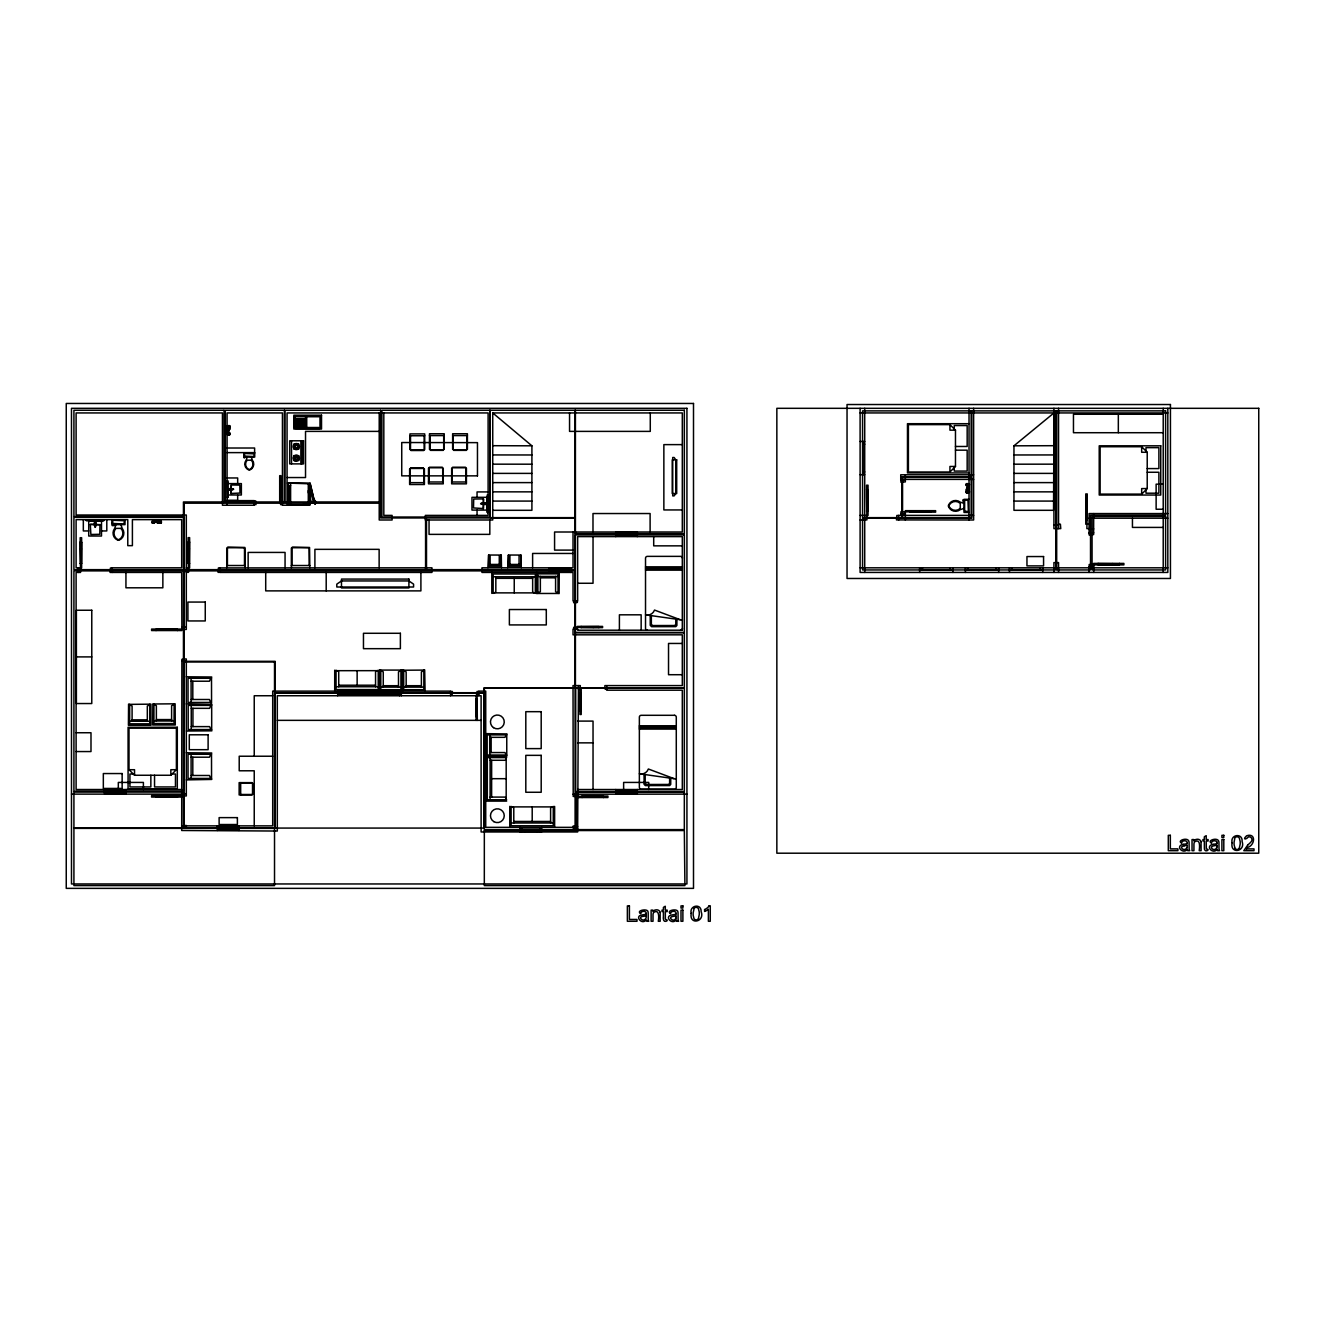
<?xml version="1.0" encoding="UTF-8"?>
<svg xmlns="http://www.w3.org/2000/svg" width="1325" height="1325" viewBox="0 0 1325 1325"><rect width="100%" height="100%" fill="white"/><g stroke="black" fill="none" stroke-linecap="round" stroke-linejoin="round"><path stroke-width="1.5" d="M490.084 799.753L490.101 757.602M491.625 797.087L491.641 760.268M491.807 593.385L491.823 572.417M493.165 593.385L493.165 573.99L535.317 574.007L535.317 593.401M495.832 576.789L495.832 591.662L494.623 592.871M506.183 799.77L506.183 757.602M509.761 827.347L509.777 806.378M511.119 806.378L511.119 825.773L553.27 825.773L553.27 806.395M513.785 822.991L513.785 808.068L512.609 806.892M514.233 592.888L514.249 578.329M532.203 821.434L532.203 806.892M532.65 576.789L532.65 591.712L533.909 592.888M536.675 593.401L536.675 572.433L536.824 593.617L537.9 593.302L537.9 573.874L558.04 573.874L558.04 593.302L559.117 593.617L559.266 572.433M550.604 822.991L550.604 808.068L551.862 806.892M554.628 827.363L554.628 806.395M606.734 685.952L606.734 690.192L682.309 690.192L682.309 789.518L577.65 789.518M506.183 759.059L505.024 760.268L490.101 760.268M646.285 913.919L646.285 914.151A19.577 19.577 0 0 1 642.907 914.797L642.261 914.929A9.076 9.076 0 0 0 641.134 915.144C634.973 916.254 641.515 925.397 646.434 919.898A4.074 4.074 0 0 0 646.799 921.273L648.786 921.273A4.124 4.124 0 0 1 648.273 919.732A17.093 17.093 0 0 1 648.223 918.54L648.19 913.505A8.182 8.182 0 0 0 648.091 912.246C648.455 907.807 635.222 910.606 640.704 913.554M676.148 913.919L676.148 914.151A19.577 19.577 0 0 1 672.769 914.797L672.023 914.946A9.076 9.076 0 0 0 671.013 915.144C664.57 916.701 671.808 925.264 676.313 919.898A4.074 4.074 0 0 0 676.678 921.273M1187.217 843.329L1187.2 843.578A19.577 19.577 0 0 1 1183.838 844.224L1183.076 844.373M1217.079 843.329L1217.062 843.578A19.577 19.577 0 0 1 1213.7 844.224L1213.054 844.356M296.634 459.394L297.91 457.804M94.837 525.346L94.555 522.332L95.665 522.961M94.638 525.942L95.582 526.837L95.831 522.249M95.383 525.346L95.797 523.093M90.315 524.534L90.878 534.488L99.789 534.29L99.955 524.799L90.431 524.385L99.922 524.617M94.489 522.497C96.576 520.725 93.462 521.818 94.638 526.042M149.791 704.254L149.775 723.814L129.651 723.814L129.651 704.37L128.575 704.072L128.409 725.255L151 725.255L150.934 704.155L129.651 704.37M174.122 703.89L174.055 723.549L153.932 723.549L153.932 704.105L152.855 703.807L152.69 724.99L175.281 724.99L175.132 703.807L153.915 703.989M379.579 670.235L379.579 691.12L379.728 669.937L380.805 670.235L380.805 689.679L400.928 689.679L400.928 670.235L402.005 669.937L402.171 691.12M402.469 691.12L402.634 669.937L403.694 670.119L403.711 689.679L423.834 689.679L423.834 670.235L424.679 669.854L425.077 691.12M500.767 555.059L488.627 555.026L488.677 566.818L500.751 566.818L501.264 554.927L501.496 567.68M520.559 555.059L508.419 555.026L508.469 566.818L520.543 566.818L521.056 554.927L521.272 567.68M227.155 427.462L229.589 427.163M297.794 446.475C295.21 441.821 293.62 450.649 297.661 447.188M295.177 458.814L295.972 459.394M115.954 524.634L114.695 528.377A7.602 7.602 0 0 0 117.793 540.169A2.501 2.501 0 0 0 119.101 540.169A7.602 7.602 0 0 0 122.198 528.377L120.939 524.634M247.195 457.075L246.152 460.189A6.31 6.31 0 0 0 248.719 469.961A2.07 2.07 0 0 0 249.812 469.961A6.31 6.31 0 0 0 252.379 460.189L251.336 457.075M296.022 456.645L295.044 458.897M675.849 918.258C673.945 923.177 666.972 916.966 673.067 916.387A15.387 15.387 0 0 0 676.164 915.724L676.148 916.37A4.853 4.853 0 0 1 675.882 918.275M1184.119 845.814C1178.173 846.344 1184.335 852.571 1186.902 847.685M1217.062 845.797L1217.062 845.102A15.387 15.387 0 0 1 1213.982 845.764C1208.069 846.393 1214.197 852.588 1216.764 847.685M1216.665 847.884L1216.714 847.785A4.853 4.853 0 0 0 1217.012 845.797M232.024 488.859L233.647 489.223L232.074 489.786M482.449 504.179L480.627 503.782L482.432 503.202M694.118 908.486L693.157 912.776A26.152 26.152 0 0 0 693.19 915.426L694.035 918.722A2.766 2.766 0 0 0 698.54 918.805M698.408 918.722L699.269 914.581A26.964 26.964 0 0 0 699.236 911.948L698.408 908.635A2.667 2.667 0 0 0 693.985 908.387M1239.322 848.149L1240.2 844.008A26.964 26.964 0 0 0 1240.15 841.358L1239.322 838.062A2.667 2.667 0 0 0 1234.9 837.814L1234.072 842.203A26.152 26.152 0 0 0 1234.122 844.837L1234.95 848.149M293.786 449.076L294.68 448.198M297.926 444.952L298.821 444.057M293.786 460.62L294.68 459.725M297.926 456.479L298.821 455.601M211.371 703.906L211.371 702.432L188.034 702.432L188.034 678.284L211.371 678.284L211.735 676.992L186.312 676.793M186.444 731.019L211.884 730.837L211.503 729.545L188.183 729.545L188.183 705.397L211.503 705.397L211.967 704.37L186.312 703.906M170.842 775.257L176.391 769.709L176.391 728.187L129.005 728.187L129.005 769.709L134.537 775.257L170.842 775.257L170.842 769.709L176.391 769.709M186.312 779.895L211.818 779.431L211.371 778.421L188.034 778.421L188.034 754.273L211.371 754.273L211.735 752.981L186.312 752.782M506.68 801.112L485.712 801.112L485.728 756.26L506.928 756.095L506.614 755.018L487.169 755.018L487.169 734.895L506.614 734.895L506.978 733.918L485.728 733.652M949.942 471.998L955.474 466.466L955.474 430.161L949.942 424.629L908.403 424.629L908.403 471.998L949.942 471.998L949.942 466.466L955.474 466.466M1141.67 494.109L1147.218 488.577L1147.218 452.272L1141.67 446.74L1100.131 446.74L1100.131 494.109L1141.67 494.109L1141.67 488.577L1147.218 488.577M232.355 488.892L233.366 489.289L232.388 489.72M485.894 502.97L481.108 503.268L482.068 504.162M482.002 504.229L485.844 504.477L485.364 502.887M297.33 457.257L297.777 457.92M1013.956 445.813L1053.971 412.936L1053.557 510.307L1013.956 510.307L1013.956 445.813L1053.822 445.697M1247.769 845.002L1243.827 850.683L1253.997 850.683L1253.997 848.878L1246.444 848.878M94.605 525.561L95.102 527.367L95.582 525.545M484.867 503.036L485.844 504.361L485.762 502.987M483.426 508.518L483.459 498.929L483.343 508.552L473.505 507.939L473.704 499.028L483.426 498.912M211.503 678.251L211.553 702.465M211.503 754.24L211.553 778.454M231.279 484.983L230.981 493.463L239.991 493.066L239.808 485.116L231.312 484.983L231.212 493.612M964.02 508.402L960.261 509.645A7.602 7.602 0 0 1 948.468 506.547A2.501 2.501 0 0 1 948.468 505.239A7.602 7.602 0 0 1 960.261 502.142L964.02 503.401M313.611 503.02L314.505 502.771L309.537 484.238L308.642 484.47L313.611 503.02L311.027 503.235L308.327 492.088M229.391 488.561L232.471 488.892M153.932 520.477L153.634 522.895M484.784 503.252L482.565 503.881L484.95 504.428M229.871 489.703L228.728 489.803L232.538 488.975M229.937 489.687L231.842 489.521M376.813 670.665L375.555 671.792L375.555 686.764M313.561 502.738L311.325 502.871L308.294 490.631M1013.956 454.972L1053.789 454.939M227.072 505.239L227.072 412.936L282.44 412.936L282.44 505.239L287.061 505.239L287.061 412.936L488.113 412.936L488.113 515.392L425.325 515.392L425.325 519.996L492.734 519.996L492.734 412.936L682.309 412.936L682.309 532.004L554.579 532.004L554.579 550.107L573.029 550.107M860.107 412.936L1167.822 412.936M1163.217 414.245L1073.465 414.261L1073.465 432.712L1163.217 432.712M295.376 415.818L319.987 415.818M319.06 416.729L295.177 416.729L295.177 427.511L319.06 427.511M295.177 418.733L305.495 418.733M295.177 419.031L305.495 419.031M295.177 420.058L305.495 420.058M295.177 420.356L305.495 420.356M295.177 421.284L305.495 421.284M295.177 421.598L305.495 421.598M295.177 422.576L305.495 422.576M295.177 422.89L305.495 422.89M295.177 423.818L305.495 423.818M969.022 423.702L907.476 423.702L907.476 472.926L969.022 472.926M295.177 424.116L305.495 424.116M295.177 425.043L305.495 425.043M295.177 425.342L305.495 425.342M228.165 425.921L229.904 425.921L229.904 427.462L228.165 427.462M228.165 426.236L229.589 426.236M295.177 426.269L305.495 426.269M228.165 426.385L227.155 425.921L227.353 429.383M295.177 426.584L305.495 426.584L305.495 417.657M226.492 426.7L229.589 426.7M228.165 427.776L229.589 427.776L229.589 425.623L228.165 425.623L227.966 428.439M227.817 429.383L227.817 428.422A6.459 6.459 0 0 0 229.689 428.24L229.689 429.432A6.459 6.459 0 0 0 227.817 429.25M295.376 428.422L319.987 428.422M227.072 429.383L229.175 429.383L229.175 431.155L227.072 431.155M955.474 430.161L949.942 430.161L949.942 424.629M379.215 431.387L305.528 431.387L305.528 477.547L287.061 477.547M228.165 432.762L229.589 432.762L229.589 434.915L228.165 434.915L227.966 431.155M227.072 433.076L228.165 433.54M228.165 433.076L229.904 433.076L229.904 434.617L228.165 434.617M228.165 433.391L229.589 433.391M226.492 433.838L229.589 433.838M229.589 434.302L227.155 434.617L227.353 431.155M429.482 435.594L444.239 435.594M452.637 435.594L467.41 435.594M409.938 435.759L424.712 435.759M301.835 441.258L302.763 441.258M860.107 441.457L864.712 441.457M862.873 444.239L864.712 444.239M682.309 444.62L663.858 444.62L663.858 509.943L682.309 509.943M955.474 446.475L967.167 446.475L967.167 425.557L954.248 425.557L954.248 428.936M227.072 448.016L254.615 448.016L254.615 452.62L227.072 452.62M410.866 449.97L423.785 449.97M430.41 449.804L443.328 449.804M453.564 449.804L466.483 449.804M955.474 450.169L967.167 450.169L967.167 471.087L954.248 471.087L954.248 467.692M410.866 450.517L423.785 450.517M430.41 450.368L443.328 450.368M453.564 450.368L466.483 450.368M1147.218 452.272L1141.67 452.272L1141.67 446.74M301.835 463.419L302.763 463.419M1013.956 464.197L1053.739 464.164M429.416 467.228L442.335 467.228M452.57 467.228L465.506 467.228M410.551 467.891L423.47 467.891M429.416 467.775L442.335 467.775M452.57 467.775L465.506 467.775M410.551 468.454L423.47 468.454M1147.218 468.586L1158.895 468.586L1158.895 447.651L1145.976 447.651L1145.976 451.047M862.873 471.915L864.712 471.915M1147.218 472.263L1158.895 472.263L1158.895 493.198L1145.976 493.198L1145.976 489.803M492.734 473.389L531.905 473.389M1013.956 473.389L1053.706 473.389M860.107 474.698L864.712 474.698M973.627 474.781L900.735 474.781L900.735 480.031L905.339 480.031M227.072 477.961L237.672 477.961L237.672 483.608M279.691 479.352L280.917 479.352M900.735 479.385L973.627 479.385M227.42 480.611L227.602 497.753M227.072 480.892L227.95 480.892L227.95 497.455L227.072 497.455M428.505 481.985L443.262 481.985M451.659 481.985L466.417 481.985M492.734 482.615L531.905 482.615M1013.956 482.615L1053.673 482.615M409.624 482.664L424.398 482.664M228.066 483.608L241.365 483.608L241.365 494.987L228.066 494.987M309.934 483.807L287.409 483.062L309.934 483.062L309.934 505.223L287.409 505.223L309.934 504.477M967.929 483.956L966.19 483.956L966.19 485.497L967.929 485.497M969.022 483.956L967.929 484.42M966.488 484.254L967.929 484.254M1163.217 484.172L1156.129 484.172L1156.129 509.247L1163.217 509.247M966.488 484.718L969.602 484.718M967.929 485.033L969.022 485.497M966.488 485.182L967.929 485.182M290.606 485.629L289.496 485.629L289.496 502.622L290.606 502.622M969.022 487.401L966.902 487.401L966.902 489.19L969.022 489.19M966.405 489.124L966.405 490.316A6.459 6.459 0 0 1 968.26 490.134L968.26 489.19A6.459 6.459 0 0 1 966.405 489.124L966.405 490.316M866.567 489.637L868.041 489.637M967.929 491.095L966.19 491.095L966.19 492.635L967.929 492.635M969.022 491.095L966.488 491.409M488.113 491.923L477.05 491.923L477.05 497.322M492.734 491.857L531.905 491.857M966.488 491.873L969.602 491.873M1013.956 491.857L1053.623 491.857M967.929 492.171L969.022 492.635M966.488 492.337L967.929 492.337M488.113 495.003L487.203 495.003L487.203 512.311L488.113 512.311M279.691 497.206L280.917 497.206M1085.771 498.349L1087.245 498.349M969.022 499.326L964.02 499.326L964.02 512.46L969.022 512.46M227.072 500.403L237.672 500.403L237.672 495.235M227.072 500.618L254.152 500.618L254.152 505.239L222.451 505.239L222.451 412.936L76.105 412.936L76.105 515.011L186.312 515.011L186.312 629.441L183.347 629.441M254.152 500.9L255.692 500.9L255.692 502.125M282.457 500.9L279.691 500.9L279.691 485.198M492.734 501.082L531.905 501.082M964.02 500.9L963.076 499.641L963.076 501.529L964.02 501.529M1013.956 501.082L1053.59 501.082M254.152 504.593L255.99 504.593L255.99 502.125M282.457 504.593L280.602 504.593L280.602 502.125M492.734 510.307L531.905 510.307L531.905 445.813L492.734 412.936M924.171 510.672L905.339 510.672L905.339 519.996M924.552 510.672L935.616 510.672L935.616 512.162L900.917 511.781L900.917 514.001M866.567 511.053L868.041 511.053M909.778 510.87L931.193 511.003M909.778 511.831L931.193 511.831M1167.822 513.57L1089.084 513.57L1089.084 533.511M905.339 514.001L900.735 514.001L900.735 515.392M860.107 515.392L864.712 515.392M973.627 515.392L898.681 515.392L898.681 519.996M864.712 515.475L868.041 515.475L868.041 485.198L866.567 485.198L866.567 496.279M898.681 515.475L896.843 515.475L896.462 519.913L973.627 519.996L973.627 408.315M1089.084 518.191L1167.822 518.191M1085.771 519.764L1087.245 519.764M860.107 519.996L866.931 519.913L866.567 496.643M155.853 520.659L152.408 520.477L153.634 520.377M159.861 520.377L160.772 520.377M157.642 520.659L161.087 520.477L160.772 522.895M157.642 521.122L158.586 521.122A6.459 6.459 0 0 0 158.768 522.994L157.576 522.994A6.459 6.459 0 0 0 157.758 521.122M155.853 521.272L152.093 521.47L152.093 522.895L154.247 522.895L154.247 521.47M158.586 521.272L161.402 521.47L161.402 522.895L159.248 522.895L159.248 521.47M157.576 522.994L158.768 522.994M1058.543 524.203L1060.398 524.203L1060.762 528.625L1053.922 528.625L1053.922 408.315M1089.084 524.203L1085.771 524.203L1085.771 505.372M1053.922 524.75L1058.543 524.75M1163.217 527.416L1132.444 527.416L1132.444 518.191M1089.084 528.625L1086.881 528.625L1087.245 505.372M1089.084 528.89L1093.705 528.89M88.725 530.944L83.326 530.944L83.326 519.88M101.495 530.944L106.795 530.944L106.795 519.88M615.744 532.468L637.292 532.468M1089.084 532.766L1093.705 532.766M1092.131 534.604L1093.605 534.604L1093.705 513.57M1092.131 534.985L1089.167 534.985L1089.167 532.766M615.744 536.161L637.292 536.161M80.162 542.157L81.637 542.157M188.15 542.058L189.624 542.058M682.309 545.85L653.705 545.85L653.705 536.608M227.883 547.738L244.048 547.738M292.51 547.738L308.659 547.738M573.029 553.452L532.617 553.452L532.617 567.812M488.677 555.44L490.134 556.119L490.134 565.278M500.751 555.44L499.277 556.119L499.277 565.278M508.469 555.44L509.926 556.119L509.926 565.278M520.543 555.44L519.069 556.119L519.069 565.278M188.15 563.473L189.624 563.473M1112.437 563.407L1093.605 563.407L1093.705 572.433M1112.801 563.407L1123.882 563.407L1123.882 564.881L1092.131 564.881M80.162 563.572L81.637 563.572M1098.028 563.589L1119.443 563.738M490.134 564.433L499.277 564.433M509.926 564.433L519.069 564.433M1092.131 564.516L1089.167 564.516L1089.167 566.736M1098.028 564.549L1119.443 564.549M488.677 565.278L500.751 565.278M508.469 565.278L520.543 565.278M226.741 565.51L245.191 565.51M291.351 565.51L309.818 565.51M1093.705 566.736L1089.084 566.736L1089.084 572.433M645.523 566.835L682.441 566.835M186.312 567.912L189.624 567.912L189.624 549.08M860.107 567.812L1167.822 567.812M78.308 567.994L81.637 567.994L81.637 549.163M112.277 567.994L110.439 567.994L110.058 572.433L181.691 572.433L181.873 630.551L151.597 630.551L151.597 629.077L183.347 629.077M645.523 567.945L682.441 567.945M549.312 568.276L570.86 568.276M645.523 569.038L682.441 569.038M919.649 569.651L952.874 569.651M965.428 569.651L998.653 569.651M1009.468 569.651L1042.709 569.651M645.523 570.148L682.441 570.148M549.312 571.969L570.86 571.969M186.312 572.334L188.514 572.334L188.15 549.08M220.265 572.334L218.062 572.334L218.426 567.912L431.95 567.812L431.95 572.433L220.265 572.433L220.265 567.812M537.9 576.425L558.04 576.425M493.165 576.773L535.317 576.789M540.352 577.832L555.589 577.832M495.832 578.329L532.65 578.346M577.65 583.265L593.037 583.265L593.037 536.608M493.165 592.871L535.317 592.888M537.9 592.838L540.352 591.695L540.352 576.425M558.04 592.838L555.589 591.695L555.589 576.425M537.884 593.467L558.073 593.467M581.062 626.675L598.917 626.559L598.917 627.636M181.691 627.222L186.312 627.222M581.062 627.487L598.917 627.354M593.07 627.636L573.675 627.321L573.675 629.176M593.368 627.636L602.593 627.636L602.593 626.41L577.369 626.41L577.369 629.176M177.451 629.408L156.035 629.259L156.035 630.551M156.035 630.22L177.451 630.22M682.309 643.453L668.529 643.453L668.529 674.707L682.309 674.707M76.386 656.902L91.773 656.902M183.347 658.972L186.312 658.972L186.312 795.944L183.347 795.944M183.347 659.353L181.873 659.353L181.691 830.493L277.306 831.04L277.306 695.741L481.108 695.741L481.108 831.967L577.65 831.967L578.445 685.588M181.691 661.192L186.312 661.192M380.772 670.086L400.962 670.086M403.711 670.235L423.868 670.086M336.053 670.682L378.221 670.665M380.805 670.698L383.256 671.858L383.256 687.128M400.928 670.698L398.494 671.858L398.494 687.128M403.711 670.698L406.162 671.858L406.162 687.128M423.834 670.698L421.4 671.858L421.4 687.128M191.098 681.216L209.416 681.216L210.808 678.284M338.736 685.224L375.555 685.207M383.256 685.704L398.494 685.704M406.162 685.704L421.4 685.704M336.07 686.764L378.221 686.764M380.805 687.128L400.928 687.128M403.711 687.128L423.834 687.128M578.445 689.282L581.211 689.282L581.211 714.506L579.969 714.506L579.969 688.039M606.734 689.282L605.21 689.282L605.21 688.039M337.66 691.584L401.342 691.584M450.566 691.484L452.405 691.484L452.107 695.178L450.566 695.178M478.872 691.484L477.033 691.484L477.331 720.419M579.969 692.975L581.211 692.975M337.66 695.277L401.342 695.277M478.872 695.178L476.106 695.178L476.106 720.419M272.702 695.741L254.234 695.741L254.234 756.227M476.106 698.871L477.331 698.871M191.098 699.501L209.416 699.501L210.808 702.432M153.932 704.569L156.367 705.728L156.367 720.999M174.055 704.569L171.604 705.728L171.604 720.999M129.651 704.85L132.086 705.993L132.086 721.264M149.775 704.85L147.323 705.993L147.323 721.264M191.247 708.328L209.565 708.328L210.94 705.397M579.969 710.813L581.211 710.813M476.106 716.726L477.331 716.726M156.367 719.574L171.604 719.574M132.086 719.839L147.323 719.839M277.306 720.353L481.108 720.353M153.932 720.999L174.055 720.999M577.65 721.098L593.037 721.098L593.037 789.518M129.651 721.264L149.775 721.264M639.362 725.769L676.28 725.769M191.247 726.613L209.565 726.613L210.94 729.545M639.362 726.878L676.28 726.878M639.362 727.988L676.28 727.988M639.362 729.081L676.28 729.081M76.105 732.742L90.994 732.742L90.994 751.557L76.105 751.557M489.72 737.329L504.991 737.329L506.15 734.895M577.65 742.861L593.037 742.861M489.72 752.567L504.991 752.567L506.15 755.018M272.702 756.227L239.212 756.227L239.212 770.786L254.234 770.786L254.234 825.872M191.098 757.204L209.416 757.204L210.808 754.273M506.697 757.602L487.302 757.602L487.302 799.753L506.68 799.77M129.005 769.709L134.537 769.709L134.537 775.257M133.312 774.015L129.933 774.015L129.933 786.951L150.851 786.951L150.851 775.257M172.084 774.015L175.463 774.015L175.463 786.951L154.545 786.951L154.545 775.257M191.098 775.489L209.416 775.489L210.808 778.421M491.641 778.686L506.183 778.686M252.214 782.628L239.146 782.628L239.146 794.95L252.214 794.95M240.67 783.092L252.214 783.092M181.691 789.518L76.105 789.518L76.105 572.433L80.527 572.433L80.162 549.163M104.592 789.982L126.123 789.982M615.744 789.982L637.292 789.982M104.592 793.658L126.123 793.658M615.744 793.658L637.292 793.658M186.312 793.741L181.691 793.741L181.873 797.054L163.041 797.054M71.484 794.122L181.691 794.122M573.029 794.222L686.93 794.122M240.67 794.487L252.214 794.487M162.677 795.58L151.597 795.58L151.597 797.054L162.677 797.054M163.041 795.58L183.347 795.58M156.035 795.911L177.451 795.762M596.482 796.06L573.212 796.441L573.029 685.588L580.284 685.588L580.284 688.039M596.846 796.06L607.927 796.06L607.927 797.534L577.65 797.534M582.072 796.242L603.488 796.391M156.035 796.723L177.451 796.723M156.035 796.872L177.451 796.872M490.084 797.087L505.007 797.103L506.183 798.346M582.072 797.203L603.488 797.203M511.119 806.892L553.27 806.908M513.785 821.434L550.604 821.45M511.119 822.991L553.27 822.991M183.347 825.492L186.312 825.492L186.312 827.694L181.873 827.694L181.873 825.856L183.347 825.856M186.312 825.872L272.702 825.872L272.702 691.12L450.566 691.12L450.566 695.741M217.383 826.336L238.914 826.336M577.65 826.336L573.212 825.972L573.212 828.191L577.65 828.191M181.691 826.966L186.312 826.966M573.029 827.347L485.728 827.347L485.728 691.12L478.872 691.12L478.872 695.741M520.096 827.81L541.627 827.81M217.383 830.03L238.914 830.03M520.096 831.504L541.627 831.504M709.041 905.82L710.266 905.82L710.266 921.273L708.378 921.273L708.378 909.232A11.726 11.726 0 0 1 704.585 911.468L704.602 909.679M676.678 921.273L678.648 921.273A4.124 4.124 0 0 1 678.152 919.732A17.093 17.093 0 0 1 678.085 918.54L678.052 913.505A8.182 8.182 0 0 0 677.969 912.246C678.201 907.741 665.233 910.639 670.566 913.554M492.734 454.939L531.905 454.972M492.734 464.164L531.905 464.197M492.734 445.697L531.905 445.813M337.477 670.665L338.72 671.841L338.736 686.764M296.386 456.628L297.479 457.208M229.921 488.875L231.842 489.057M1211.481 842.982C1206.181 840.862 1217.94 836.489 1218.867 841.673A8.182 8.182 0 0 1 1218.95 842.915L1219 847.95A17.093 17.093 0 0 0 1219.066 849.143A4.124 4.124 0 0 0 1219.58 850.683L1217.609 850.683A4.074 4.074 0 0 1 1217.244 849.308C1213.385 854.608 1205.369 846.923 1211.928 844.588A9.076 9.076 0 0 1 1212.938 844.389M1181.618 842.982C1176.318 840.862 1188.078 836.489 1188.989 841.673A8.182 8.182 0 0 1 1189.088 842.915L1189.138 847.95A17.093 17.093 0 0 0 1189.204 849.143A4.124 4.124 0 0 0 1189.717 850.683L1187.73 850.683A4.074 4.074 0 0 1 1187.366 849.308C1183.556 854.526 1175.474 846.973 1182.066 844.588A9.076 9.076 0 0 1 1183.076 844.389M682.441 620.034L645.523 614.833A7.503 7.503 0 0 0 654.517 610.063L680.305 619.736M676.28 778.984L639.362 773.767A7.503 7.503 0 0 0 648.356 768.997L674.143 778.669M159.547 520.477L160.01 521.47M1206.661 848.961C1210.57 849.457 1205.584 852.472 1204.591 849.722A9.407 9.407 0 0 1 1204.392 847.437L1204.326 841.011L1202.951 841.011L1202.951 839.553L1204.326 839.553L1204.326 836.787L1206.214 835.661L1206.214 839.553L1208.102 839.553L1208.102 841.011L1206.214 841.011L1206.313 848.58M508.419 555.026L507.723 567.68M488.627 555.026L487.931 567.68M229.755 488.826L228.728 489.803M665.713 919.517C669.986 920.113 664.289 923.012 663.61 920.163A9.407 9.407 0 0 1 663.461 918.01M293.786 444.057L294.68 444.952M297.926 448.198L298.821 449.076M293.786 455.601L294.68 456.479M297.926 459.725L298.821 460.62M665.382 919.119L665.283 911.6L667.187 911.6L667.187 910.126L665.283 910.126L665.283 906.234L663.411 907.377L663.411 910.126L662.02 910.126L662.02 911.6L663.411 911.6L663.411 918.01M378.221 670.152L378.221 689.547L336.07 689.547L336.053 670.168M357.137 670.665L357.137 685.207M334.712 670.168L334.712 691.137M1167.822 408.315L1167.822 572.433L860.107 572.433L860.107 408.315M1163.217 408.315L1163.217 572.433M1119.443 563.407L1119.443 564.881L1098.028 564.698L1098.028 563.407M1118.333 414.245L1118.333 432.712M1087.245 504.991L1087.245 493.927L1085.771 493.927L1085.771 504.991M1087.063 498.349L1087.063 519.764M1086.914 498.349L1086.914 519.764M1085.953 498.349L1086.102 519.764M1058.543 408.315L1058.543 528.625M1058.543 572.433L1058.543 562.595L1053.922 562.595L1053.922 572.433M1042.709 567.812L1042.709 572.433M1039.926 567.812L1039.926 569.651M1012.25 567.812L1012.25 569.651M1009.468 567.812L1009.468 572.433M998.653 567.812L998.653 572.433M995.887 567.812L995.887 569.651M969.022 408.315L969.022 519.996M968.741 485.033L968.741 487.401M968.741 489.19L968.741 491.558M968.128 485.033L968.128 487.401M968.128 490.134L968.128 491.558M968.194 567.812L968.194 569.651M965.428 567.812L965.428 572.433M952.874 567.812L952.874 572.433M950.108 567.812L950.108 569.651M931.193 510.672L931.193 512.162M922.415 567.812L922.415 569.651M919.649 567.812L919.649 572.433M909.778 510.672L909.778 512.162M905.339 474.781L905.339 481.886L900.917 482.25L900.917 480.031M867.709 489.637L867.709 511.053M866.749 489.637L866.898 511.053M864.712 408.315L864.712 572.433M862.873 441.457L862.873 474.698M676.909 619.255L676.893 625.45L675.833 626.626L651.569 626.675L650.244 625.301L650.244 615.496M675.8 619.106L675.783 624.34L674.723 625.516L652.629 625.549L651.353 624.29L651.353 615.661M670.748 778.206L670.732 784.383L669.622 785.576L645.358 785.592L644.082 784.284L644.082 774.446M669.638 778.04L669.605 783.323L668.562 784.45L646.418 784.483L645.192 783.224L645.192 774.595M650.277 412.936L650.277 431.387L569.551 431.387L569.551 412.936M650.111 532.004L650.111 513.537L592.987 513.537L592.987 532.004M648.703 789.518L648.703 782.429L623.628 782.429L623.628 789.518M646.285 916.37L646.285 915.674A15.387 15.387 0 0 1 643.188 916.337C637.159 916.436 643.188 923.194 645.971 918.258A4.853 4.853 0 0 0 646.219 916.37M641.151 630.203L641.151 614.817L619.404 614.817L619.404 630.203M637.292 532.004L637.292 536.608M637.292 789.518L637.292 794.122M635.752 532.468L635.752 533.379L617.284 533.379L617.284 532.468M635.752 793.658L635.752 792.747L617.284 792.747L617.284 793.658M635.437 533.379L635.437 536.161M635.437 789.982L635.437 792.747M632.671 532.468L632.671 533.379M632.671 792.747L632.671 793.658M620.365 532.468L620.365 533.379M620.365 792.747L620.365 793.658M617.599 533.379L617.599 536.161M617.599 789.982L617.599 792.747M615.744 532.004L615.744 536.608M615.744 789.518L615.744 794.122M604.896 688.039L604.896 685.588L682.309 685.588L682.309 634.824L573.029 634.824L573.029 629.176L577.65 629.176L577.65 630.203L682.309 630.203L682.309 536.608L577.65 536.608L577.65 600.871L573.029 600.871L573.029 572.433L481.952 572.433L481.952 567.812L573.029 567.812L573.029 532.004M603.488 796.06L603.488 797.534M582.072 796.06L582.072 797.534M581.062 626.41L581.062 627.636M580.93 692.975L580.93 710.813M580.251 692.975L580.251 710.813M577.369 600.871L577.369 602.411L576.143 602.709L573.675 602.709L573.675 600.871M570.86 567.812L570.86 572.433M569.319 568.276L569.319 569.203L550.852 569.203L550.852 568.276M569.005 569.203L569.005 571.969M566.239 568.276L566.239 569.203M553.933 568.276L553.933 569.203M551.167 569.203L551.167 571.969M549.312 567.812L549.312 572.433M541.627 827.347L541.627 831.967M540.087 830.576L540.087 831.504M539.772 827.81L539.772 830.576M537.006 830.576L537.006 831.504M524.7 830.576L524.7 831.504M521.934 827.81L521.934 830.576M521.619 830.576L521.619 831.504M520.096 827.347L520.096 831.967M506.763 734.862L506.763 755.051M491.144 737.329L491.144 752.567M489.819 519.996L489.819 534.372L429.052 534.372L429.052 519.996M489.72 734.895L489.72 755.018M477.05 510.092L477.05 515.392M477.05 698.871L477.05 716.726M476.387 698.871L476.387 716.726M467.41 449.44L467.41 433.755L452.637 433.755L452.637 449.44M466.847 435.594L466.847 449.44M466.417 468.139L466.417 483.84L451.659 483.84L451.659 468.139M465.87 468.139L465.87 481.985M453.183 435.594L453.183 449.44M452.206 468.139L452.206 481.985M444.239 449.44L444.239 433.755L429.482 433.755L429.482 449.44M443.693 435.594L443.693 449.44M443.262 468.139L443.262 483.84L428.505 483.84L428.505 468.139M442.716 468.139L442.716 481.985M430.029 435.594L430.029 449.44M429.052 468.139L429.052 481.985M424.712 449.589L424.712 433.904L409.938 433.904L409.938 449.589M424.398 468.818L424.398 484.519L409.624 484.519L409.624 468.818M424.166 435.759L424.166 449.589M423.834 468.818L423.834 482.664M420.903 572.433L420.903 590.884L265.712 590.884L265.712 572.433M410.502 435.759L410.502 449.589M410.187 468.818L410.187 482.664M401.342 691.12L401.342 695.741M399.819 695.277L399.819 694.35L380.424 694.35L380.424 695.277M399.504 691.12L399.504 695.741M396.738 694.35L396.738 695.277M383.819 412.936L383.819 515.392L392.101 515.392L392.101 519.996L379.215 519.996L379.215 412.936M383.505 694.35L383.505 695.277M380.739 691.584L380.739 694.35M379.198 695.277L379.198 694.35L359.82 694.35L359.82 695.277M379.132 567.812L379.132 549.345L314.903 549.345L314.903 567.812M378.884 691.584L378.884 694.35M376.118 694.35L376.118 695.277M362.884 694.35L362.884 695.277M360.118 691.584L360.118 694.35M358.578 695.277L358.578 694.35L339.2 694.35L339.2 695.277M358.28 691.12L358.28 694.35M355.514 694.35L355.514 695.277M342.281 694.35L342.281 695.277M339.515 691.584L339.515 694.35M337.66 691.12L337.66 695.741M326.198 572.433L326.198 590.884M320.898 416.729L320.898 427.511M319.987 417.657L319.987 426.584M309.818 567.812L309.553 547.473L292.51 547.043L291.351 548.119L291.351 567.812M309.123 548.202L309.123 565.51M308.294 483.791L308.294 504.461M306.737 417.657L306.737 426.584M303.077 441.573L303.077 463.104M302.729 450.334L302.729 454.276M301.868 450.334L301.868 454.276M301.537 441.573L301.537 463.104M301.073 440.794L301.073 463.882M294.448 416.729L294.448 427.511M292.047 548.202L292.047 565.51M291.533 440.794L291.533 463.882M290.606 483.791L290.606 504.461M288.154 483.807L288.154 504.477M287.773 483.807L287.773 504.477M285.057 567.812L285.057 552.426L248.139 552.426L248.139 567.812M280.917 484.9L280.917 475.675L279.691 475.675L279.691 484.9M280.917 485.198L280.917 502.125M280.768 479.352L280.635 497.206M279.956 479.352L279.84 497.206M252.992 783.406L252.992 794.172M252.528 783.406L252.528 794.172M245.638 457.075L244.082 457.854L245.125 457.075M245.191 567.812L244.943 547.473L227.883 547.043L226.741 548.119L226.741 567.812M244.496 548.202L244.496 565.51M240.67 782.628L240.67 794.95M238.914 825.872L238.914 830.493M237.39 830.03L237.39 829.102L218.923 829.102L218.923 830.03M237.076 826.336L237.076 829.102M234.31 829.102L234.31 830.03M229.689 428.24L229.689 429.432M227.42 548.202L227.42 565.51M222.004 829.102L222.004 830.03M219.238 826.336L219.238 829.102M217.383 825.872L217.383 830.493M211.685 705.347L211.685 729.578M192.937 708.328L192.937 726.613M192.804 681.216L192.804 699.501M192.804 757.204L192.804 775.489M191.247 705.397L191.247 729.545M191.098 678.284L191.098 702.432M191.098 754.273L191.098 778.421M189.624 548.699L189.624 537.635L188.15 537.635L188.15 548.699M189.442 542.058L189.293 563.473M177.451 629.077L177.451 630.551M177.451 795.58L177.451 797.054M162.859 572.433L162.859 587.803L125.941 587.803L125.941 572.433M161.087 521.47L161.087 523.209L159.547 523.209L159.547 521.47M160.325 519.798L160.325 522.895M159.861 521.47L159.861 522.895M157.642 520.377L157.642 522.481L155.853 522.481L155.853 520.377M156.035 795.58L156.035 797.054M153.932 521.47L153.932 523.209L152.408 523.209L152.408 521.47M153.17 519.798L153.17 522.895M152.855 520.543L152.706 522.895M143.398 789.518L143.398 782.429L118.322 782.429L118.322 789.518M126.123 789.518L126.123 794.122M125.014 519.632L125.014 524.634L111.88 524.634L111.88 519.632M124.583 793.658L124.583 792.747L106.132 792.747L106.132 793.658M124.285 789.982L124.285 792.747M121.519 792.747L121.519 793.658M114.066 524.634L114.066 525.578L112.194 525.578L113.453 524.634M112.277 572.433L112.277 567.812L181.691 567.812L181.691 519.632L132.401 519.632L132.401 545.652L127.78 545.652L127.78 519.632L76.105 519.632L76.105 567.812L78.308 567.812L78.308 572.433M109.213 792.747L109.213 793.658M106.431 789.982L106.431 792.747M104.592 789.518L104.592 794.122M104.012 520.427L86.108 520.245M103.714 519.88L103.714 520.791L86.407 520.791L86.407 519.88M81.637 548.798L81.637 537.718L80.162 537.718L80.162 548.798M80.345 542.157L80.494 563.572M709.14 905.886A9.49 9.49 0 0 1 704.536 909.513M670.317 913.455A3.428 3.428 0 0 1 675.651 912.047A2.335 2.335 0 0 1 676.081 913.687M660.065 912.478A8.414 8.414 0 0 1 660.148 913.819L660.165 921.273L658.277 921.273C659.072 917.546 659.353 908.867 653.888 912.279A1.905 1.905 0 0 0 653.507 912.743L653.126 913.77A7.304 7.304 0 0 0 653.01 915.177L653.01 921.273L651.122 921.273L651.122 910.126L652.811 910.126L652.977 911.484A4.025 4.025 0 0 1 655.792 909.894A3.859 3.859 0 0 1 660.314 912.395M640.455 913.455A3.428 3.428 0 0 1 645.788 912.047A2.335 2.335 0 0 1 646.219 913.687M314.737 500.154A3.081 3.081 0 0 1 315.648 503.566M682.441 558.206A1.838 1.838 0 0 0 680.586 556.368L647.362 556.368A1.838 1.838 0 0 0 645.523 558.206L645.523 628.365A1.838 1.838 0 0 0 647.362 630.203M682.441 628.365A1.838 1.838 0 0 1 680.586 630.203M1246.428 848.861A7.453 7.453 0 0 1 1247.786 847.354C1255.023 845.267 1256.233 832.497 1246.593 835.793C1242.32 839.57 1245.699 840.1 1248.498 836.87C1251.545 836.042 1253.284 840.149 1250.899 842.054A27.013 27.013 0 0 1 1247.736 844.969M1239.455 848.232A2.766 2.766 0 0 1 1234.817 848.232M1211.249 842.882A3.428 3.428 0 0 1 1216.565 841.474M1216.615 841.441A2.335 2.335 0 0 1 1217.012 843.114M1200.98 841.905A8.414 8.414 0 0 1 1201.063 843.23L1201.096 850.683L1199.208 850.683C1199.804 846.46 1200.367 838.46 1194.802 841.706A1.905 1.905 0 0 0 1194.421 842.17L1194.057 843.197A7.304 7.304 0 0 0 1193.941 844.605L1193.924 850.683L1192.036 850.683L1192.036 839.553L1193.742 839.553L1193.891 840.911A4.025 4.025 0 0 1 1196.723 839.321A3.859 3.859 0 0 1 1201.228 841.806M1184.119 845.764A15.387 15.387 0 0 0 1187.217 845.151L1187.2 845.797A4.853 4.853 0 0 1 1186.952 847.702M1181.37 842.882A3.428 3.428 0 0 1 1186.703 841.474A2.335 2.335 0 0 1 1187.15 843.114M484.337 830.543L484.321 885.597L684.909 885.597L684.329 830.543L484.337 830.543M691.203 913.339C689.066 925.562 705.182 921.869 701.14 911.633C701.505 902.988 689.05 905.323 691.203 913.339M1232.117 842.766C1229.832 854.542 1245.782 851.71 1242.105 841.524C1242.933 832.63 1229.964 834.336 1232.117 842.766M112.509 523.425L123.97 524.004L124.384 520.725L112.923 520.261L112.509 523.375M244.347 456.082L253.837 456.545L254.201 453.862L244.761 453.448L244.347 456.032M964.633 511.251L968.376 511.45L967.962 499.972L964.65 500.337L964.633 511.218M156.151 521.702L157.377 521.818L156.151 521.652M227.817 430.211L229.043 430.343L227.834 430.128M967.035 488.263L968.26 488.395L967.051 488.18M675.75 493.546L674.16 495.898L672.719 495.898L672.719 457.489L674.16 457.489L675.75 459.841L675.75 493.546M341.486 580.946L336.798 584.143L336.798 587.008L413.582 587.008L413.582 584.143L408.912 580.946L341.486 580.946M310.116 483.377L315.118 504.196L310.116 483.377M693.505 403.462L66.25 403.462L66.25 888.363L693.505 888.363L693.505 403.462M1170.439 404.523L847.039 404.523L847.039 578.478L1170.439 578.478L1170.439 404.523M686.93 408.315L71.484 408.315L71.484 883.957L686.93 883.957L686.93 408.315M1258.75 408.315L776.848 408.315L776.848 853.201L1258.75 853.201L1258.75 408.315M224.058 410.27L73.918 410.27L73.918 516.419L183.446 516.419L183.446 501.96L224.058 501.96L224.058 410.27M284.362 410.27L225.3 410.27L225.3 501.96L284.362 501.96L284.362 410.27M380.656 410.27L284.974 410.27L284.974 501.96L380.656 501.96L380.656 410.27M489.886 410.27L381.898 410.27L381.898 517.032L489.886 517.032L489.886 410.27M575.1 410.27L490.184 410.27L490.184 517.644L575.1 517.644L575.1 410.27M684.329 410.27L575.414 410.27L575.414 533.644L684.329 533.644L684.329 410.27M971.159 410.882L862.558 410.882L862.558 517.644L901.878 517.644L901.878 476.735L971.159 476.735L971.159 410.882M1055.76 410.882L971.772 410.882L971.772 518.257L862.558 518.257L862.558 569.949L1055.76 569.949L1055.76 410.882M1165.602 410.866L1056.688 410.866L1056.688 569.949L1090.525 569.949L1090.525 515.193L1165.602 515.193L1165.602 410.866M321.528 415.189L293.835 415.189L293.835 429.035L321.528 429.035L321.528 415.189M303.541 440.794L289.695 440.794L289.695 463.882L303.541 463.882L303.541 440.794M1160.75 445.813L1099.22 445.813L1099.22 495.037L1160.75 495.037L1160.75 445.813M254.715 452.935L243.817 452.935L243.817 457.075L254.715 457.075L254.715 452.935M676.694 459.841L672.255 459.841L672.255 493.546L676.694 493.546L676.694 459.841M251.336 460.189L247.195 460.189A5.88 5.88 0 0 0 248.421 469.265A2.07 2.07 0 0 0 250.127 469.265A5.88 5.88 0 0 0 251.336 460.189M477.464 475.857L401.74 475.857L401.74 442.533L477.464 442.633L477.464 475.857M971.159 477.348L902.557 477.348L902.557 517.644L971.159 517.644L971.159 477.348M967.929 483.642L966.488 483.642L966.488 485.795L967.929 485.795L967.929 483.642M967.929 490.797L966.488 490.797L966.488 492.95L967.929 492.95L967.929 490.797M487.749 494.705L487.567 512.609L487.749 494.705M486.888 497.322L471.965 497.322L471.965 510.092L486.888 510.092L486.888 497.322M380.656 503.185L184.059 503.185L184.059 569.651L425.573 569.651L425.573 517.959L380.656 517.959L380.656 503.185M1165.602 516.419L1092.065 516.419L1092.065 569.949L1165.602 569.949L1165.602 516.419M183.446 517.346L73.918 517.346L73.918 569.651L183.446 569.651L183.446 517.346M575.1 517.959L426.501 517.959L426.501 569.651L575.1 569.651L575.1 517.959M101.495 521.106L88.725 521.106L88.725 536.029L101.495 536.029L101.495 521.106M120.939 528.377L115.954 528.377A7.089 7.089 0 0 0 117.412 539.341A2.501 2.501 0 0 0 119.482 539.341A7.089 7.089 0 0 0 120.939 528.377M684.329 534.869L575.414 534.869L575.414 632.406L684.329 632.406L684.329 534.869M1043.57 556.55L1026.958 556.55L1026.958 565.891L1043.57 565.891L1043.57 556.55M183.446 570.876L73.918 570.876L73.918 791.158L183.446 791.158L183.446 570.876M575.1 570.876L184.059 570.876L184.059 661.324L275.136 661.324L275.136 692.71L484.039 692.71L484.039 687.791L575.1 687.791L575.1 570.876M408.912 579.075L341.486 579.075L341.486 587.936L408.912 587.936L408.912 579.075M205.259 602.063L187.918 602.063L187.918 620.945L205.259 620.945L205.259 602.063M546.298 609.533L509.38 609.533L509.38 624.92L546.298 624.92L546.298 609.533M91.773 610.245L76.386 610.245L76.386 703.542L91.773 703.542L91.773 610.245M684.329 632.721L575.414 632.721L575.414 687.791L684.329 687.791L684.329 632.721M400.382 633.284L363.464 633.284L363.464 648.67L400.382 648.67L400.382 633.284M274.523 661.937L184.059 661.937L184.059 828.075L274.523 828.075L274.523 661.937M575.1 688.089L484.337 688.089L484.337 829.616L575.1 829.616L575.1 688.089M684.329 688.089L575.713 688.089L575.713 791.472L684.329 791.472L684.329 688.089M484.039 693.008L275.136 693.008L275.136 828.075L484.039 828.075L484.039 693.008M541.196 711.674L525.81 711.674L525.81 748.608L541.196 748.608L541.196 711.674M674.425 715.301L641.201 715.301A1.838 1.838 0 0 0 639.362 717.156L639.362 787.298A1.838 1.838 0 0 0 641.201 789.137L674.425 789.137A1.838 1.838 0 0 0 676.28 787.298L676.28 717.156A1.838 1.838 0 0 0 674.425 715.301M177.302 727.259L128.078 727.259L128.078 788.789L177.302 788.789L177.302 727.259M208.108 734.795L189.293 734.795L189.293 749.685L208.108 749.685L208.108 734.795M541.196 755.349L525.81 755.349L525.81 792.267L541.196 792.267L541.196 755.349M122.148 773.552L103.333 773.552L103.333 788.441L122.148 788.441L122.148 773.552M183.446 792.085L73.918 792.085L73.918 828.075L183.446 828.075L183.446 792.085M684.329 792.085L576.325 792.085L576.325 829.616L684.329 829.616L684.329 792.085M237.39 817.624L219.122 817.624L219.122 824.531L237.39 824.531L237.39 817.624M274.523 828.373L73.918 828.373L73.918 885.597L274.523 885.597L274.523 828.373M1170.339 835.313L1168.302 835.313L1168.302 850.683L1177.908 850.683L1177.908 848.878L1170.339 848.878L1170.339 835.313M1223.803 835.313L1221.915 835.313L1221.915 837.483L1223.803 837.483L1223.803 835.313M1223.803 839.553L1221.915 839.553L1221.915 850.683L1223.803 850.683L1223.803 839.553M629.408 905.886L627.371 905.886L627.371 921.273L636.994 921.273L636.994 919.451L629.408 919.451L629.408 905.886M682.888 905.886L681 905.886L681 908.056L682.888 908.056L682.888 905.886M682.888 910.126L681 910.126L681 921.273L682.888 921.273L682.888 910.126M960.261 508.402L960.261 503.401A7.089 7.089 0 0 0 949.313 504.875A2.501 2.501 0 0 0 949.313 506.928A7.089 7.089 0 0 0 960.261 508.402M188.481 563.473L188.481 542.058L188.332 563.473M81.454 563.572L81.454 542.157L81.305 563.572M295.061 460.222A2.468 2.468 0 0 0 298.771 458.135A2.468 2.468 0 0 0 295.094 455.966A2.468 2.468 0 0 0 295.061 460.222M294.746 460.752A3.081 3.081 0 0 0 299.384 458.135A3.081 3.081 0 0 0 294.796 455.436A3.081 3.081 0 0 0 294.746 460.752M294.746 449.225A3.081 3.081 0 0 0 299.384 446.591A3.081 3.081 0 0 0 294.796 443.892A3.081 3.081 0 0 0 294.746 449.225M295.061 448.695A2.468 2.468 0 0 0 298.771 446.591A2.468 2.468 0 0 0 295.094 444.422A2.468 2.468 0 0 0 295.061 448.695M493.48 727.64A6.907 6.907 0 0 0 504.245 722.407A6.907 6.907 0 0 0 494.341 715.715A6.907 6.907 0 0 0 493.48 727.64M493.91 821.682A6.907 6.907 0 0 0 504.262 815.703A6.907 6.907 0 0 0 493.91 809.724A6.907 6.907 0 0 0 493.91 821.682"/></g></svg>
